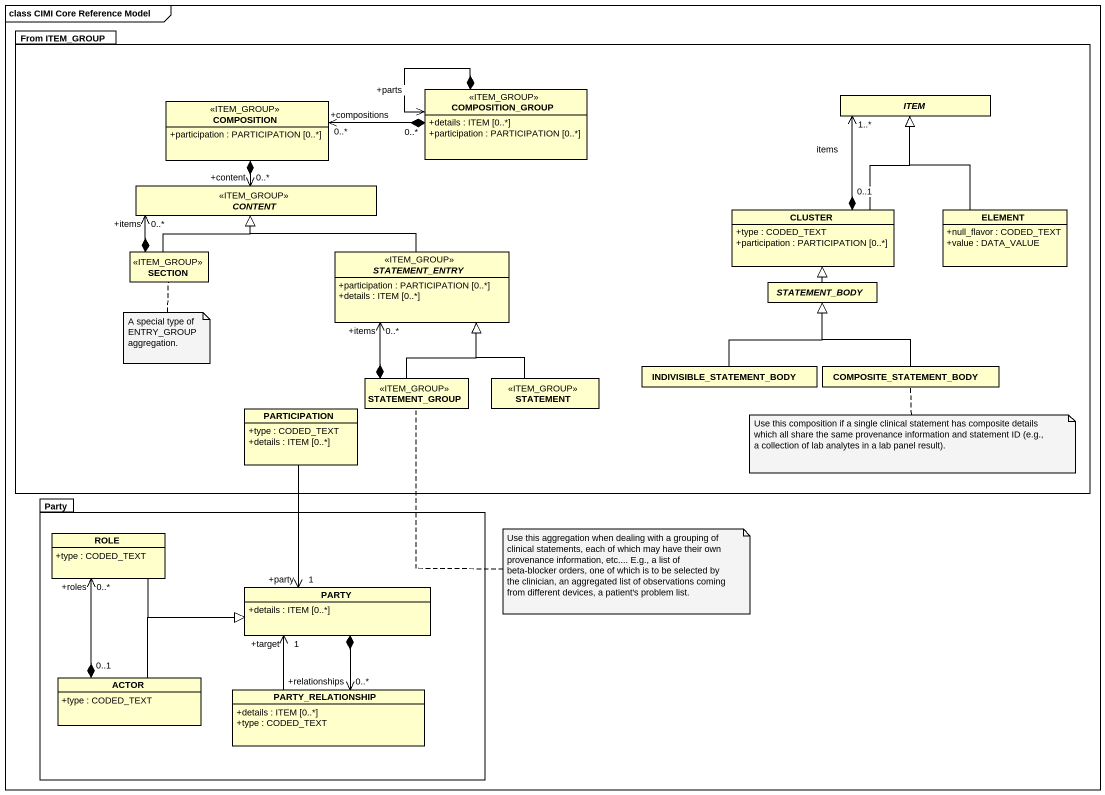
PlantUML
@startuml
mainframe class CIMI Core Reference Model
hide circle
hide empty members
skinparam classAttributeIconSize 0
package "From ITEM_GROUP" as From_ITEM_GROUP {
  class COMPOSITION <<ITEM_GROUP>> {
    +participation : PARTICIPATION [0..*]
  }
  class COMPOSITION_GROUP <<ITEM_GROUP>> {
    +details : ITEM [0..*]
    +participation : PARTICIPATION [0..*]
  }
  abstract class ITEM
  abstract class CONTENT <<ITEM_GROUP>>
  class CLUSTER {
    +type : CODED_TEXT
    +participation : PARTICIPATION [0..*]
  }
  class ELEMENT {
    +null_flavor : CODED_TEXT
    +value : DATA_VALUE
  }
  class SECTION <<ITEM_GROUP>>
  abstract class STATEMENT_ENTRY <<ITEM_GROUP>> {
    +participation : PARTICIPATION [0..*]
    +details : ITEM [0..*]
  }
  abstract class STATEMENT_BODY
  class STATEMENT_GROUP <<ITEM_GROUP>>
  class STATEMENT <<ITEM_GROUP>>
  class INDIVISIBLE_STATEMENT_BODY
  class COMPOSITE_STATEMENT_BODY
  class PARTICIPATION {
    +type : CODED_TEXT
    +details : ITEM [0..*]
  }
}
package Party {
  class ROLE {
    +type : CODED_TEXT
  }
  class PARTY {
    +details : ITEM [0..*]
  }
  class "ACTOR" as ACTOR_ {
    +type : CODED_TEXT
  }
  class PARTY_RELATIONSHIP {
    +details : ITEM [0..*]
    +type : CODED_TEXT
  }
}
COMPOSITION *--> "+content\n0..*" CONTENT
COMPOSITION_GROUP *-left-> "+compositions\n0..*" COMPOSITION
COMPOSITION_GROUP *--> "+parts\n0..*" COMPOSITION_GROUP
CLUSTER -up-|> ITEM
CLUSTER "0..1" *-up-> "1..*" ITEM : items
ELEMENT -up-|> ITEM
SECTION -up-|> CONTENT
SECTION *-up-> "+items\n0..*" CONTENT
STATEMENT_ENTRY -left-|> CONTENT
STATEMENT_BODY -up-|> CLUSTER
STATEMENT_GROUP -up-|> STATEMENT_ENTRY
STATEMENT_GROUP *-up-> "+items\n0..*" STATEMENT_ENTRY
STATEMENT -up-|> STATEMENT_ENTRY
INDIVISIBLE_STATEMENT_BODY -up-|> STATEMENT_BODY
COMPOSITE_STATEMENT_BODY -up-|> STATEMENT_BODY
PARTICIPATION --> "1\n+party" PARTY
ROLE -right-|> PARTY
PARTY *--> "0..*\n+relationships" PARTY_RELATIONSHIP
ACTOR_ "0..1" *-up-> "0..*\n+roles" ROLE
ACTOR_ -right-|> PARTY
PARTY_RELATIONSHIP -up-> "1\n+target" PARTY
note bottom of SECTION : A special type of ENTRY_GROUP aggregation.
note bottom of COMPOSITE_STATEMENT_BODY : Use this composition if a single clinical statement has composite details which all share the same provenance information and statement ID (e.g., a collection of lab analytes in a lab panel result).
note bottom of STATEMENT_GROUP : Use this aggregation when dealing with a grouping of clinical statements, each of which may have their own provenance information, etc.... E.g., a list of beta-blocker orders, one of which is to be selected by the clinician, an aggregated list of observations coming from different devices, a patient's problem list.
@enduml
